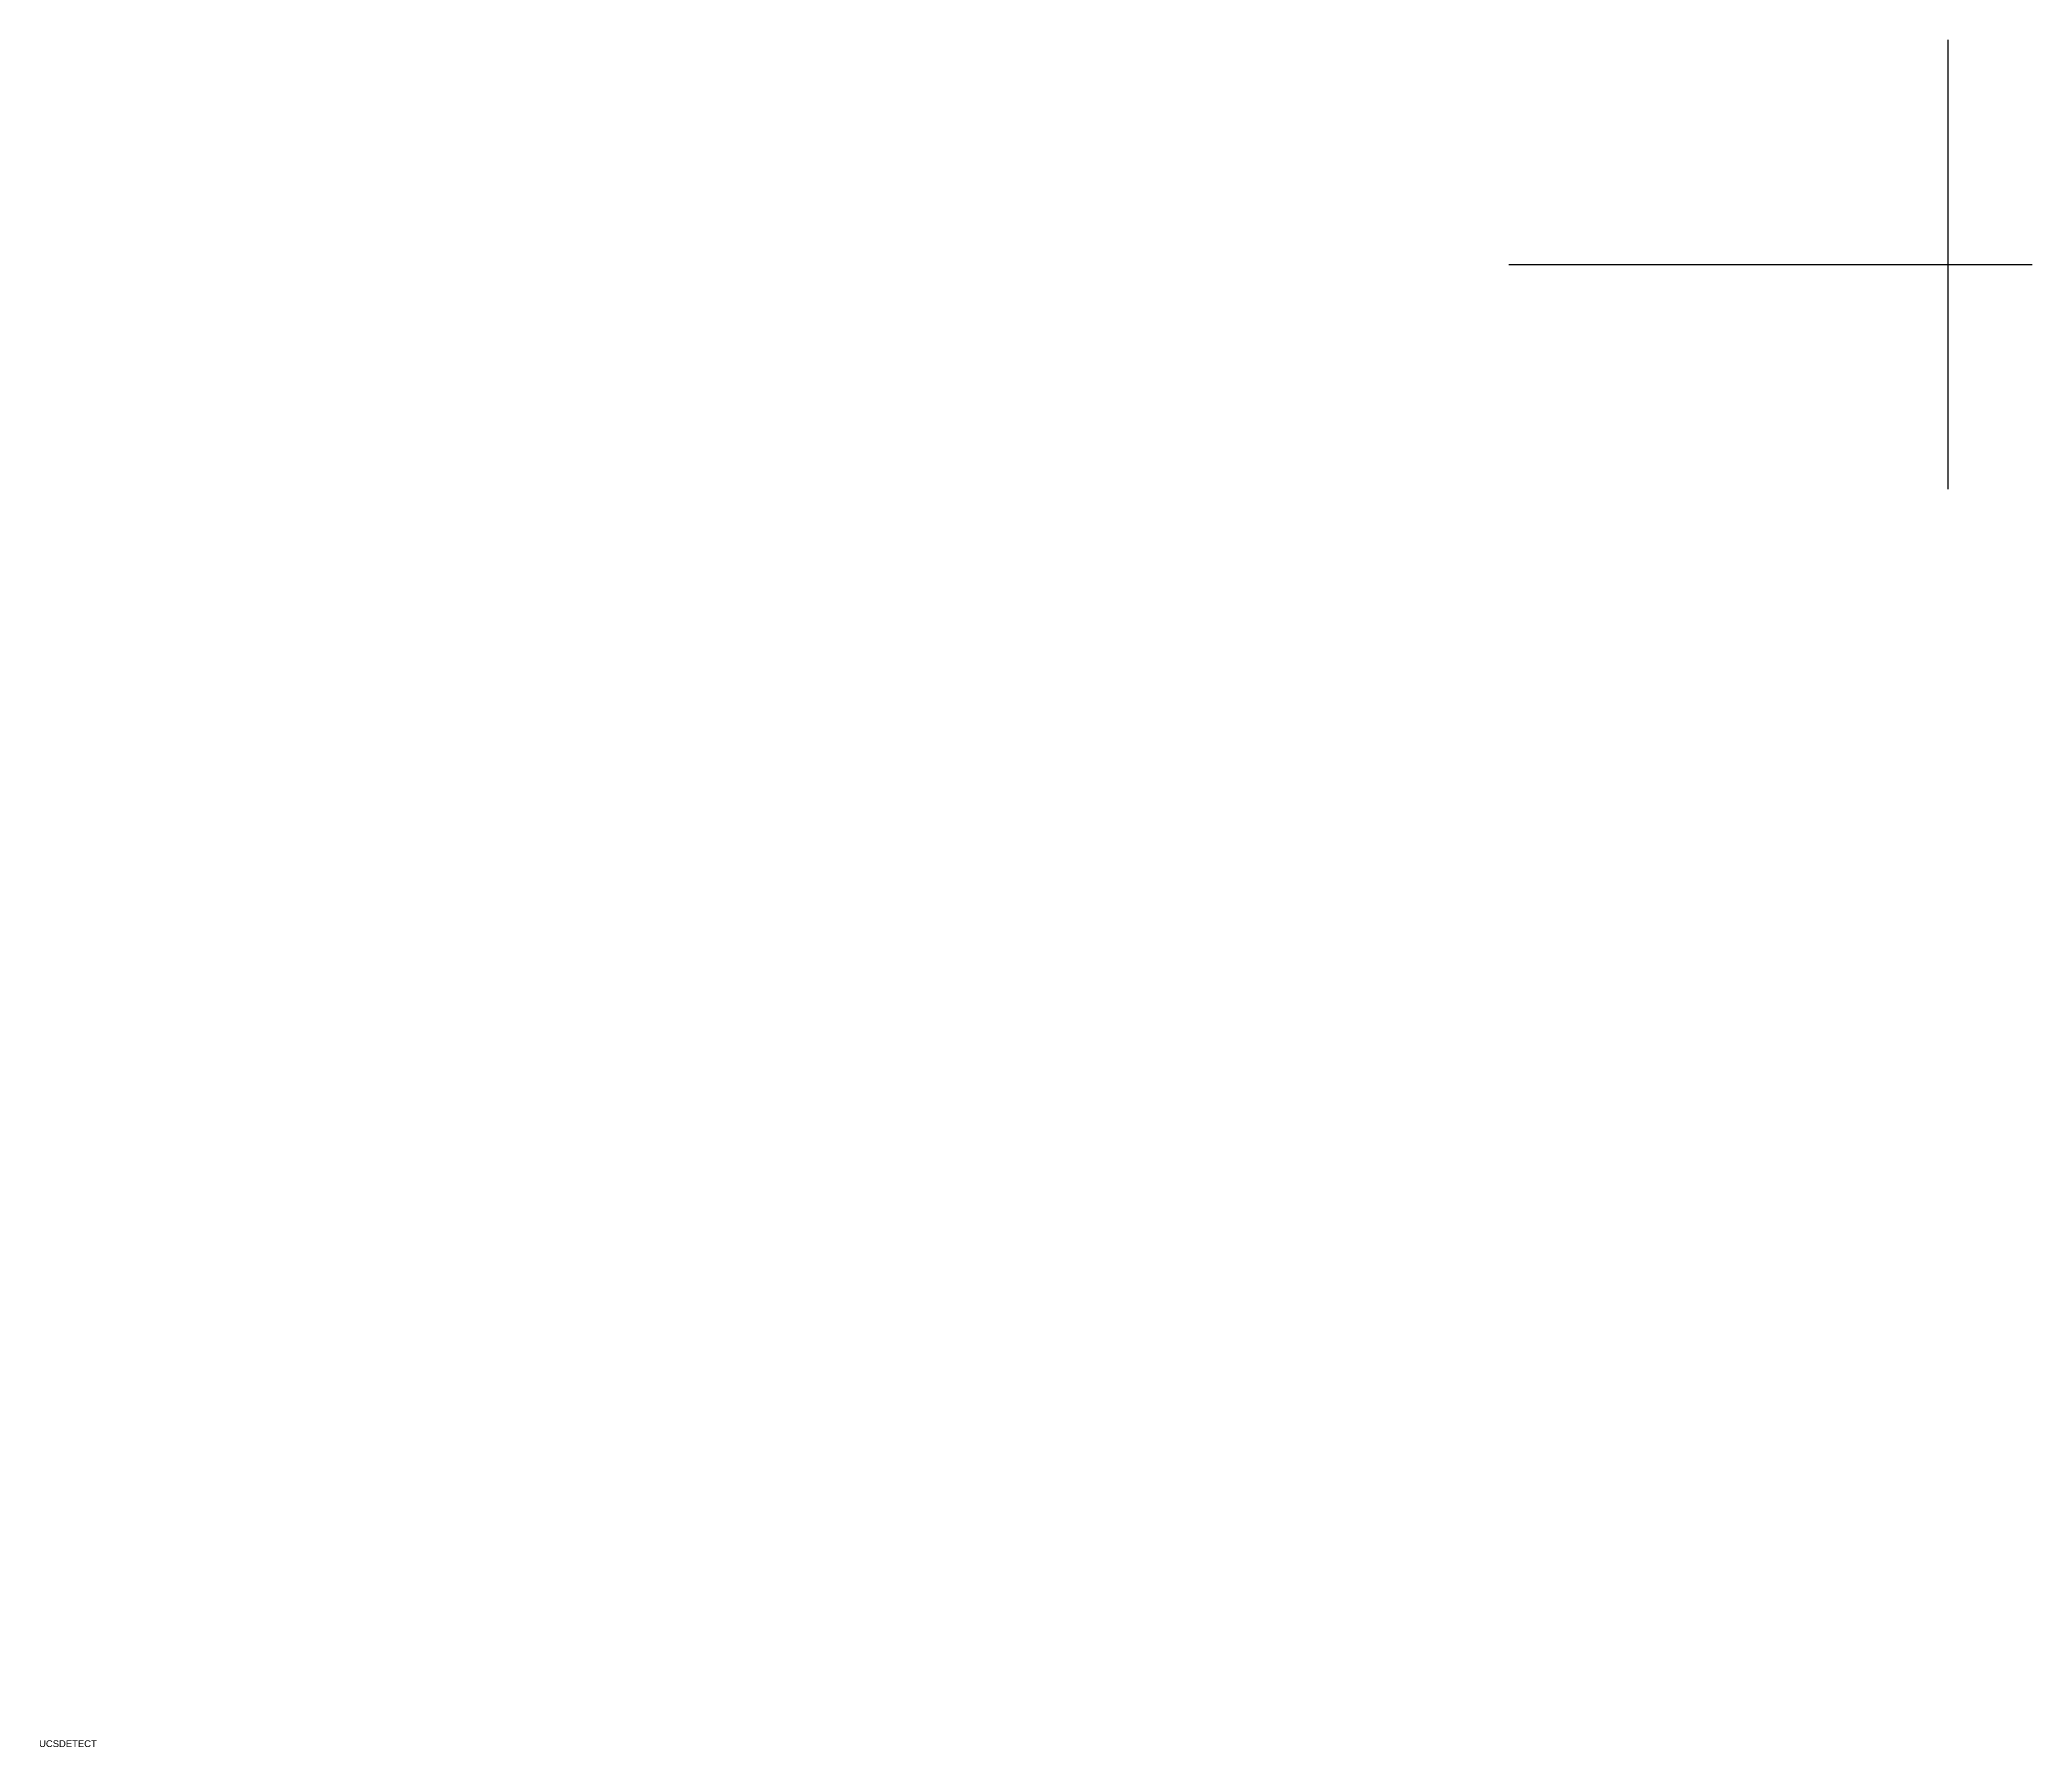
# Model space of a CAD drawing. Header units: inches. Extents: x 0 to 59, y 0 to 50.6.
import ezdxf

# ---------------------------------------------------------------- set-up
doc = ezdxf.new("R2010")
doc.units = ezdxf.units.IN
doc.header["$MEASUREMENT"] = 0
doc.styles.get("Standard").update_dxf_attribs({"font": 'Arial.ttf'})

msp = doc.modelspace()

# ---------------------------------------------------------------- linework, layer by layer
for p, q in [((56.539, 50.58, 3), (56.539, 37.272, 3)), ((56.539, 50.58, 3), (56.539, 50.58, 3)), ((43.539, 43.926, 4.1), (59.039, 43.926, 4.1))]:
    msp.add_line(p, q)

# ---------------------------------------------------------------- texts
at = {"insert": (0, 0.205), "char_height": 0.2, "width": 1.75907, "attachment_point": 1}
msp.add_mtext('UCSDETECT', dxfattribs=at)

doc.saveas('drawing.dxf')
